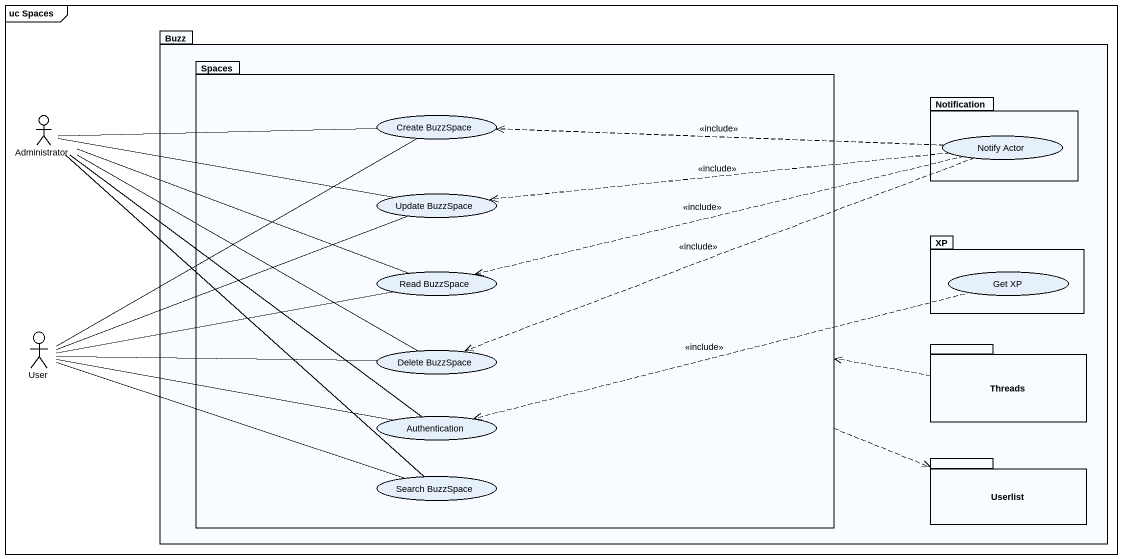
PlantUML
@startuml
mainframe uc Spaces
package Buzz {
  package Spaces {
    usecase "Create BuzzSpace" as Create_BuzzSpace
    usecase "Update BuzzSpace" as Update_BuzzSpace
    usecase "Read BuzzSpace" as Read_BuzzSpace
    usecase "Delete BuzzSpace" as Delete_BuzzSpace
    usecase Authentication
    usecase "Search BuzzSpace" as Search_BuzzSpace
  }
  package Notification {
    usecase "Notify Actor" as Notify_Actor
  }
  package XP {
    usecase "Get XP" as Get_XP
  }
  package Threads {
  }
  package Userlist {
  }
}
actor Administrator
actor User
Spaces .right.> Userlist
Administrator -right- Create_BuzzSpace
Administrator -right- Update_BuzzSpace
Administrator -right- Read_BuzzSpace
Administrator -right- Delete_BuzzSpace
Administrator -- Authentication
Administrator -- Search_BuzzSpace
Notify_Actor .left.> Create_BuzzSpace : <<include>>
Notify_Actor .left.> Update_BuzzSpace : <<include>>
Notify_Actor .left.> Read_BuzzSpace : <<include>>
Notify_Actor .left.> Delete_BuzzSpace : <<include>>
Get_XP .left.> Authentication : <<include>>
User -right- Create_BuzzSpace
User -right- Update_BuzzSpace
User -right- Read_BuzzSpace
User -right- Delete_BuzzSpace
User -right- Authentication
User -right- Search_BuzzSpace
Threads .left.> Spaces
@enduml
